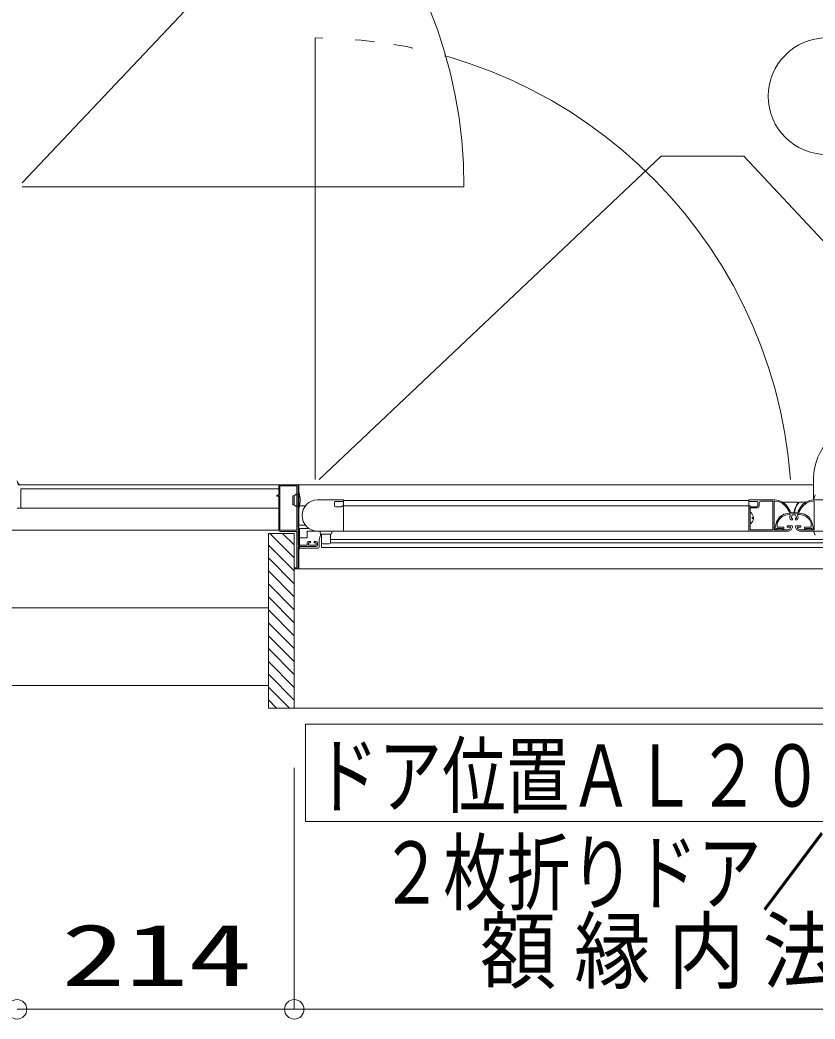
# Model space of a CAD drawing. Units: millimetres on the paper. Extents: x -305 to 305, y -152 to 152.
# Drawn here: x -169.64 to -145.09, y 4.61 to 35.46 of the extents above; entities that cross this region are included whole.
import ezdxf
from ezdxf.enums import TextEntityAlignment as Align

# ---------------------------------------------------------------- set-up
doc = ezdxf.new("R2010")
doc.units = ezdxf.units.MM
doc.linetypes.add('LONG_CHAIN', pattern=[21, 18, -1, 1, -1])
doc.linetypes.add('LONG_DOUBLE_CHAIN', pattern=[21.8, 18, -1, 0.6, -0.6, 0.6, -1])
doc.layers.add('0-0_0', color=7, linetype='Continuous', lineweight=9)
doc.layers.add('0-1_VIEW0001', color=7, linetype='Continuous', lineweight=9)
doc.styles.add('ＭＳ ゴシック', font='')
doc.styles.get('ＭＳ ゴシック').set_extended_font_data('MS Gothic')

# ---------------------------------------------------------------- blocks, each defined once
blk = doc.blocks.new('_ORIGIN')
at = {"layer": '0-0_0'}
blk.add_line((0, 0), (-1, 0), dxfattribs=at)
blk.add_circle((0, 0), 0.5, dxfattribs=at)

msp = doc.modelspace()

# ---------------------------------------------------------------- linework, layer by layer
at = {"layer": '0-1_VIEW0001', "linetype": 'LONG_DOUBLE_CHAIN'}
for p, q in [((-159.582, 40.993), (-169.572, 30.433)), ((-160.531, 34.906), (-160.531, 21.263)), ((-149.841, 31.253), (-160.401, 21.263)), ((-147.288, 31.253), (-149.841, 31.253)), ((-147.288, 31.253), (-137.964, 21.263)), ((-155.93, 30.303), (-169.572, 30.303))]:
    msp.add_line(p, q, dxfattribs=at)
at = {"layer": '0-1_VIEW0001'}
for p, q in [((-145.131, 21.317), (-145.131, 20.635)), ((-169.712, 21.103), (-145.131, 21.103)), ((-145.131, 21.103), (-169.613, 21.103)), ((-169.612, 20.983), (-161.651, 20.983)), ((-169.612, 20.983), (-169.612, 20.383)), ((-161.651, 20.795), (-161.651, 21.063)), ((-161.615, 19.711), (-161.615, 21.055)), ((-161.611, 21.103), (-161.071, 21.103)), ((-161.603, 21.067), (-161.103, 21.067)), ((-161.091, 21.055), (-161.091, 19.711)), ((-161.051, 21.083), (-161.051, 19.247)), ((-161.031, 18.503), (-161.031, 21.103)), ((-145.131, 21.103), (-161.031, 21.103)), ((-161.711, 20.759), (-161.711, 20.775)), ((-161.703, 20.783), (-161.663, 20.783)), ((-161.663, 20.751), (-161.703, 20.751)), ((-161.651, 19.703), (-161.651, 20.739)), ((-161.211, 20.763), (-161.211, 20.483)), ((-161.171, 20.483), (-161.171, 20.763)), ((-161.063, 20.797), (-161.079, 20.797)), ((-161.051, 20.863), (-161.035, 20.863)), ((-145.131, 20.635), (-145.089, 20.791)), ((-169.732, 20.383), (-161.651, 20.383)), ((-161.211, 20.483), (-161.171, 20.483)), ((-161.171, 20.483), (-161.109, 20.436)), ((-161.063, 20.449), (-161.079, 20.449)), ((-161.051, 20.383), (-161.035, 20.383)), ((-161.031, 19.895), (-161.031, 20.415)), ((-160.991, 20.455), (-160.826, 20.455)), ((-160.451, 20.635), (-159.651, 20.635)), ((-160.451, 20.635), (-159.663, 20.635)), ((-159.931, 20.563), (-159.931, 20.463)), ((-159.675, 20.583), (-159.911, 20.583)), ((-159.891, 20.423), (-159.711, 20.423)), ((-159.679, 20.455), (-159.675, 20.455)), ((-159.657, 20.592), (-159.669, 20.585)), ((-159.669, 20.454), (-159.657, 20.447)), ((-159.651, 20.623), (-159.651, 19.675)), ((-147.131, 20.623), (-159.651, 20.623)), ((-159.651, 20.623), (-159.651, 20.602)), ((-159.651, 20.455), (-147.131, 20.455)), ((-159.651, 20.436), (-159.651, 19.683)), ((-147.131, 20.623), (-147.131, 19.675)), ((-147.131, 20.602), (-147.131, 20.623)), ((-147.131, 19.683), (-147.131, 20.436)), ((-147.114, 20.585), (-147.126, 20.592)), ((-147.126, 20.447), (-147.114, 20.454)), ((-147.119, 20.635), (-146.33, 20.635)), ((-146.871, 20.583), (-147.108, 20.583)), ((-147.108, 20.455), (-147.103, 20.455)), ((-147.091, 19.723), (-147.091, 20.375)), ((-147.079, 20.387), (-146.879, 20.387)), ((-147.071, 20.423), (-146.891, 20.423)), ((-146.851, 20.463), (-146.851, 20.563)), ((-146.819, 20.447), (-146.819, 20.539)), ((-146.759, 20.599), (-146.399, 20.599)), ((-146.387, 20.587), (-146.387, 19.723)), ((-146.351, 20.587), (-146.351, 19.727)), ((-146.33, 20.599), (-146.339, 20.599)), ((-146.092, 20.571), (-145.731, 20.571)), ((-145.899, 20.296), (-145.946, 20.377)), ((-145.915, 20.395), (-145.855, 20.291)), ((-145.706, 20.563), (-145.622, 20.563)), ((-145.548, 20.395), (-145.608, 20.291)), ((-145.564, 20.296), (-145.517, 20.377)), ((-145.371, 20.571), (-145.556, 20.571)), ((-145.132, 20.599), (-145.123, 20.599)), ((-144.343, 20.635), (-145.131, 20.635)), ((-145.111, 20.587), (-145.111, 19.727)), ((-146.992, 20.092), (-147.027, 20.092)), ((-145.883, 20.23), (-145.579, 20.23)), ((-145.871, 20.19), (-145.883, 20.19)), ((-145.871, 20.19), (-145.882, 20.19)), ((-145.856, 20.287), (-145.856, 20.247)), ((-145.844, 20.235), (-145.749, 20.235)), ((-145.62, 20.235), (-145.712, 20.235)), ((-145.585, 20.19), (-145.608, 20.19)), ((-145.607, 20.287), (-145.607, 20.247)), ((-145.579, 20.19), (-145.6, 20.19)), ((-145.579, 20.19), (-145.585, 20.19)), ((-160.711, 19.754), (-161.003, 19.754)), ((-160.991, 19.855), (-160.826, 19.855)), ((-159.651, 19.787), (-159.651, 19.675)), ((-146.315, 19.734), (-146.315, 19.798)), ((-146.103, 19.754), (-146.263, 19.754)), ((-146.255, 19.92), (-146.255, 19.806)), ((-146.243, 19.794), (-146.063, 19.794)), ((-146.051, 19.782), (-146.051, 19.738)), ((-145.927, 19.839), (-145.807, 19.839)), ((-145.863, 19.799), (-145.905, 19.799)), ((-145.801, 20.018), (-145.836, 20.018)), ((-145.787, 19.819), (-145.787, 19.795)), ((-145.785, 20.04), (-145.785, 20.034)), ((-145.693, 20.034), (-145.693, 20.04)), ((-145.691, 19.819), (-145.691, 19.795)), ((-145.644, 20.018), (-145.677, 20.018)), ((-145.55, 19.839), (-145.671, 19.839)), ((-145.615, 19.799), (-145.574, 19.799)), ((-145.411, 19.738), (-145.411, 19.782)), ((-145.399, 19.794), (-145.219, 19.794)), ((-145.199, 19.754), (-145.359, 19.754)), ((-145.207, 19.806), (-145.207, 19.92)), ((-145.147, 19.798), (-145.147, 19.734)), ((-161.651, 19.704), (-175.932, 19.704)), ((-161.971, 14.203), (-161.971, 19.603)), ((-161.171, 19.603), (-161.971, 19.603)), ((-161.171, 18.844), (-161.931, 19.603)), ((-161.103, 19.663), (-161.611, 19.663)), ((-161.103, 19.699), (-161.603, 19.699)), ((-161.171, 19.244), (-161.531, 19.603)), ((-161.171, 19.603), (-161.171, 14.203)), ((-161.091, 18.555), (-161.091, 19.651)), ((-161.031, 19.438), (-161.031, 19.138)), ((-161.011, 19.742), (-161.011, 19.484)), ((-161.011, 19.484), (-161.011, 19.461)), ((-161.011, 19.461), (-161.011, 19.454)), ((-161.003, 19.461), (-161.011, 19.461)), ((-161.011, 19.438), (-161.011, 19.454)), ((-161.011, 19.306), (-161.011, 19.438)), ((-160.451, 19.675), (-145.911, 19.675)), ((-160.372, 19.675), (-160.451, 19.675)), ((-160.371, 19.675), (-160.371, 19.615)), ((-160.051, 19.575), (-160.331, 19.575)), ((-160.331, 19.165), (-160.331, 19.575)), ((-160.051, 19.315), (-160.051, 19.575)), ((-160.011, 19.615), (-160.011, 19.675)), ((-146.395, 19.715), (-147.083, 19.715)), ((-145.923, 19.715), (-146.339, 19.715)), ((-146.287, 19.722), (-146.303, 19.722)), ((-146.275, 19.742), (-146.275, 19.734)), ((-146.091, 19.738), (-146.091, 19.742)), ((-146.063, 19.726), (-146.079, 19.726)), ((-145.568, 19.675), (-144.347, 19.675)), ((-145.123, 19.715), (-145.555, 19.715)), ((-145.383, 19.726), (-145.399, 19.726)), ((-145.371, 19.742), (-145.371, 19.738)), ((-145.187, 19.734), (-145.187, 19.742)), ((-145.159, 19.722), (-145.175, 19.722)), ((-145.13, 19.671), (-145.104, 19.576)), ((-161.171, 18.444), (-161.971, 19.243)), ((-161.051, 19.183), (-161.051, 18.515)), ((-161.039, 19.235), (-160.783, 19.235)), ((-161.039, 19.195), (-160.491, 19.195)), ((-161.031, 19.118), (-161.031, 19.138)), ((-161.011, 19.306), (-161.011, 19.303)), ((-161.011, 19.306), (-161.011, 19.298)), ((-161.011, 19.303), (-161.011, 19.259)), ((-161.011, 19.298), (-161.011, 19.238)), ((-161.011, 19.259), (-161.011, 19.256)), ((-161.011, 19.256), (-161.011, 19.178)), ((-161.011, 19.238), (-161.011, 19.206)), ((-161.011, 19.178), (-161.011, 19.158)), ((-161.011, 19.146), (-161.011, 19.158)), ((-161.011, 19.146), (-160.431, 19.146)), ((-160.999, 19.13), (-161.011, 19.13)), ((-160.771, 19.247), (-160.771, 19.315)), ((-160.735, 19.303), (-160.735, 19.247)), ((-160.731, 19.355), (-160.687, 19.355)), ((-160.687, 19.315), (-160.723, 19.315)), ((-160.723, 19.235), (-160.507, 19.235)), ((-160.675, 19.343), (-160.675, 19.327)), ((-160.555, 19.327), (-160.555, 19.343)), ((-160.543, 19.355), (-160.491, 19.355)), ((-160.507, 19.315), (-160.543, 19.315)), ((-160.495, 19.247), (-160.495, 19.303)), ((-160.451, 19.315), (-160.451, 19.235)), ((-160.331, 19.165), (-143.682, 19.165)), ((-160.291, 19.275), (-160.091, 19.275)), ((-160.051, 19.418), (-143.989, 19.418)), ((-160.051, 19.306), (-143.854, 19.306)), ((-161.171, 18.043), (-161.971, 18.843)), ((-161.171, 18.515), (-161.171, 18.531)), ((-161.159, 18.543), (-161.103, 18.543)), ((-161.171, 17.643), (-161.971, 18.443)), ((-161.063, 18.503), (-161.159, 18.503)), ((-161.171, 17.243), (-161.971, 18.043)), ((-161.171, 16.843), (-161.971, 17.643)), ((-161.171, 16.443), (-161.971, 17.243)), ((-161.171, 16.043), (-161.971, 16.843)), ((-161.171, 15.643), (-161.971, 16.443)), ((-161.171, 15.243), (-161.971, 16.043)), ((-161.171, 14.847), (-161.971, 15.647)), ((-161.171, 14.451), (-161.971, 15.251)), ((-161.971, 14.904), (-175.932, 14.904)), ((-161.319, 14.203), (-161.971, 14.855)), ((-161.715, 14.203), (-161.971, 14.459)), ((-161.97, 14.203), (-129.491, 14.203)), ((-160.82, 10.708), (-160.82, 13.708)), ((-160.82, 13.708), (-138.82, 13.708)), ((-161.172, 12.364), (-161.172, 4.905)), ((-161.172, 12.364), (-161.172, 4.905)), ((-160.82, 10.708), (-138.82, 10.708)), ((-161.772, 4.905), (-169.132, 4.905)), ((-130.892, 4.905), (-160.572, 4.905))]:
    msp.add_line(p, q, dxfattribs=at)
at = {"layer": '0-1_VIEW0001', "linetype": 'LONG_CHAIN'}
msp.add_line((-161.971, 17.305), (-175.303, 17.305), dxfattribs=at)
at = {"layer": '0-1_VIEW0001'}
for points in [[(-161.651, 21.063), (-161.64, 21.092), (-161.611, 21.103)], [(-161.615, 21.055), (-161.612, 21.064), (-161.603, 21.067)], [(-161.103, 21.067), (-161.095, 21.064), (-161.091, 21.055)], [(-161.071, 21.103), (-161.057, 21.097), (-161.051, 21.083)], [(-161.031, 18.503), (-130.431, 18.503), (-130.431, 21.103), (-131.011, 21.103)], [(-161.711, 20.775), (-161.709, 20.781), (-161.703, 20.783)], [(-161.703, 20.751), (-161.709, 20.754), (-161.711, 20.759)], [(-161.663, 20.783), (-161.655, 20.787), (-161.651, 20.795)], [(-161.651, 20.739), (-161.655, 20.748), (-161.663, 20.751)], [(-161.211, 20.763), (-161.171, 20.763), (-161.109, 20.811)], [(-159.911, 20.583), (-159.926, 20.577), (-159.931, 20.563)], [(-159.931, 20.463), (-159.92, 20.435), (-159.891, 20.423)], [(-159.711, 20.423), (-159.697, 20.429), (-159.691, 20.443), (-159.688, 20.452), (-159.679, 20.455)], [(-159.669, 20.585), (-159.672, 20.584), (-159.675, 20.583)], [(-159.675, 20.455), (-159.672, 20.455), (-159.669, 20.454)], [(-159.663, 20.635), (-159.655, 20.632), (-159.651, 20.623)], [(-159.651, 20.602), (-159.653, 20.596), (-159.657, 20.592)], [(-159.657, 20.447), (-159.653, 20.442), (-159.651, 20.436)], [(-147.131, 20.623), (-147.128, 20.632), (-147.119, 20.635)], [(-147.126, 20.592), (-147.13, 20.596), (-147.131, 20.602)], [(-147.131, 20.436), (-147.13, 20.442), (-147.126, 20.447)], [(-147.108, 20.583), (-147.111, 20.584), (-147.114, 20.585)], [(-147.114, 20.454), (-147.111, 20.455), (-147.108, 20.455)], [(-147.103, 20.455), (-147.095, 20.452), (-147.091, 20.443), (-147.086, 20.429), (-147.071, 20.423)], [(-147.091, 20.375), (-147.088, 20.384), (-147.079, 20.387)], [(-146.891, 20.423), (-146.863, 20.435), (-146.851, 20.463)], [(-146.879, 20.387), (-146.837, 20.405), (-146.819, 20.447)], [(-146.851, 20.563), (-146.857, 20.577), (-146.871, 20.583)], [(-146.819, 20.539), (-146.802, 20.582), (-146.759, 20.599)], [(-146.399, 20.599), (-146.391, 20.596), (-146.387, 20.587)], [(-146.339, 20.599), (-146.348, 20.596), (-146.351, 20.587)], [(-146.33, 20.635), (-146.206, 20.618), (-146.09, 20.571), (-145.992, 20.494), (-145.915, 20.395)], [(-145.946, 20.377), (-146.017, 20.468), (-146.108, 20.54), (-146.216, 20.583), (-146.33, 20.599)], [(-145.132, 20.635), (-145.256, 20.618), (-145.372, 20.571), (-145.471, 20.494), (-145.548, 20.395)], [(-145.517, 20.377), (-145.446, 20.468), (-145.354, 20.54), (-145.247, 20.583), (-145.132, 20.599)], [(-145.123, 20.599), (-145.115, 20.596), (-145.111, 20.587)], [(-146.992, 20.058), (-147.027, 20.058), (-147.027, 20.092)], [(-146.315, 19.798), (-146.278, 19.963), (-146.189, 20.104), (-146.048, 20.192), (-145.883, 20.23)], [(-145.883, 20.19), (-146.002, 20.169), (-146.112, 20.117), (-146.2, 20.032), (-146.255, 19.924), (-146.255, 19.922), (-146.255, 19.92)], [(-145.855, 20.291), (-145.873, 20.255), (-145.898, 20.287), (-145.898, 20.292), (-145.899, 20.296)], [(-145.608, 20.291), (-145.59, 20.255), (-145.565, 20.287), (-145.565, 20.292), (-145.564, 20.296)], [(-145.579, 20.23), (-145.415, 20.192), (-145.274, 20.104), (-145.185, 19.963), (-145.147, 19.798)], [(-145.207, 19.92), (-145.208, 19.922), (-145.208, 19.924), (-145.263, 20.032), (-145.351, 20.117), (-145.46, 20.169), (-145.579, 20.19)], [(-146.263, 19.754), (-146.272, 19.751), (-146.275, 19.742)], [(-146.255, 19.806), (-146.252, 19.798), (-146.243, 19.794)], [(-146.091, 19.742), (-146.095, 19.751), (-146.103, 19.754)], [(-146.063, 19.794), (-146.055, 19.791), (-146.051, 19.782)], [(-145.787, 19.795), (-145.824, 19.709), (-145.911, 19.675)], [(-145.844, 19.784), (-145.849, 19.793), (-145.863, 19.799)], [(-145.807, 19.839), (-145.793, 19.833), (-145.787, 19.819)], [(-145.785, 20.034), (-145.79, 20.023), (-145.801, 20.018)], [(-145.677, 20.018), (-145.689, 20.023), (-145.693, 20.034)], [(-145.671, 19.839), (-145.686, 19.833), (-145.691, 19.819)], [(-145.691, 19.795), (-145.655, 19.709), (-145.568, 19.675)], [(-145.635, 19.784), (-145.63, 19.793), (-145.615, 19.799)], [(-145.411, 19.782), (-145.408, 19.791), (-145.399, 19.794)], [(-145.359, 19.754), (-145.368, 19.751), (-145.371, 19.742)], [(-145.219, 19.794), (-145.211, 19.798), (-145.207, 19.806)], [(-145.187, 19.742), (-145.191, 19.751), (-145.199, 19.754)], [(-161.611, 19.663), (-161.64, 19.675), (-161.651, 19.703)], [(-161.603, 19.699), (-161.612, 19.703), (-161.615, 19.711)], [(-161.091, 19.711), (-161.095, 19.703), (-161.103, 19.699)], [(-161.091, 19.651), (-161.095, 19.66), (-161.103, 19.663)], [(-161.003, 19.461), (-160.771, 19.461), (-160.771, 19.67), (-160.371, 19.67)], [(-160.399, 19.178), (-160.399, 19.405), (-160.371, 19.513)], [(-160.353, 19.584), (-160.356, 19.573), (-160.361, 19.553), (-160.366, 19.533), (-160.371, 19.513)], [(-147.083, 19.715), (-147.089, 19.718), (-147.091, 19.723)], [(-146.387, 19.723), (-146.39, 19.718), (-146.395, 19.715)], [(-146.303, 19.722), (-146.312, 19.726), (-146.315, 19.734)], [(-146.275, 19.734), (-146.279, 19.726), (-146.287, 19.722)], [(-146.079, 19.726), (-146.088, 19.73), (-146.091, 19.738)], [(-146.051, 19.738), (-146.055, 19.73), (-146.063, 19.726)], [(-145.399, 19.726), (-145.408, 19.73), (-145.411, 19.738)], [(-145.371, 19.738), (-145.375, 19.73), (-145.383, 19.726)], [(-145.175, 19.722), (-145.184, 19.726), (-145.187, 19.734)], [(-145.147, 19.734), (-145.151, 19.726), (-145.159, 19.722)], [(-161.051, 19.247), (-161.048, 19.239), (-161.039, 19.235)], [(-161.039, 19.195), (-161.048, 19.192), (-161.051, 19.183)], [(-160.999, 19.13), (-161.002, 19.128), (-161.004, 19.125), (-161.006, 19.123), (-161.008, 19.121), (-161.009, 19.12), (-161.011, 19.119), (-161.011, 19.118), (-161.011, 19.118)], [(-160.783, 19.235), (-160.775, 19.239), (-160.771, 19.247)], [(-160.771, 19.315), (-160.76, 19.344), (-160.731, 19.355)], [(-160.723, 19.315), (-160.732, 19.312), (-160.735, 19.303)], [(-160.735, 19.247), (-160.732, 19.239), (-160.723, 19.235)], [(-160.687, 19.355), (-160.679, 19.352), (-160.675, 19.343)], [(-160.675, 19.327), (-160.679, 19.319), (-160.687, 19.315)], [(-160.555, 19.343), (-160.552, 19.352), (-160.543, 19.355)], [(-160.543, 19.315), (-160.552, 19.319), (-160.555, 19.327)], [(-160.495, 19.303), (-160.499, 19.312), (-160.507, 19.315)], [(-160.507, 19.235), (-160.499, 19.239), (-160.495, 19.247)], [(-160.491, 19.355), (-160.463, 19.344), (-160.451, 19.315)], [(-160.451, 19.235), (-160.463, 19.207), (-160.491, 19.195)], [(-161.171, 18.531), (-161.168, 18.54), (-161.159, 18.543)], [(-161.159, 18.503), (-161.168, 18.507), (-161.171, 18.515)], [(-161.103, 18.543), (-161.095, 18.547), (-161.091, 18.555)], [(-161.051, 18.515), (-161.055, 18.507), (-161.063, 18.503)]]:
    msp.add_lwpolyline(points, dxfattribs=at)
at = {"layer": '0-1_VIEW0001', "linetype": 'LONG_DOUBLE_CHAIN'}
msp.add_circle((-144.732, 33.103), 1.8, dxfattribs=at)
for centre, start, end in [((-170.656, 30.303), 360, 85.7784), ((-160.531, 20.179), 4.2216, 90)]:
    msp.add_arc(centre, 14.726, start, end, dxfattribs=at)
at = {"layer": '0-1_VIEW0001'}
for centre, radius, start, end in [((-143.491, 21.317), 1.64, 134.2201, 180), ((-169.612, 21.223), 0.12, 180, 270), ((-161.101, 20.801), 0.012, 19.4712, 127.1608), ((-161.079, 20.809), 0.012, 199.4712, 270), ((-161.063, 20.809), 0.012, 270, 0), ((-161.035, 20.843), 0.02, 12.424, 90), ((-162.034, 20.623), 1.043, 347.576, 12.424), ((-161.101, 20.445), 0.012, 232.8391, 340.5288), ((-161.079, 20.437), 0.012, 90, 160.5288), ((-161.063, 20.437), 0.012, 0, 90), ((-161.035, 20.403), 0.02, 270, 347.576), ((-160.991, 20.415), 0.04, 90, 180), ((-160.451, 20.155), 0.48, 90, 270), ((-147.091, 20.415), 0.04, 180, 270), ((-145.103, 20.155), 0.64, 142.6172, 171.8909), ((-145.731, 20.531), 0.04, 58.7408, 90), ((-145.099, 20.155), 0.632, 140.5544, 171.4693), ((-145.622, 20.551), 0.012, 322.6172, 90), ((-145.556, 20.531), 0.04, 90, 140.5544), ((-147.08, 20.234), 0.011, 52.2859, 180), ((-147.203, 20.075), 0.212, 4.5994, 52.2859), ((-147.203, 20.075), 0.212, 307.7141, 355.4006), ((-145.871, 20.178), 0.012, 66.7117, 90.1135), ((-145.767, 20.093), 0.1, 161.9564, 192.4015), ((-145.872, 20.17), 0.02, 59.6368, 73.3784), ((-145.749, 20.101), 0.12, 194.4529, 223.551), ((-145.666, 20.086), 0.2, 161.6211, 169.0446), ((-145.867, 20.173), 0.016, 19.4169, 68.9713), ((-145.844, 20.247), 0.012, 180, 270), ((-145.972, 20.181), 0.12, 344.5598, 356.8924), ((-145.864, 20.174), 0.012, 359.309, 17.5785), ((-145.802, 20.092), 0.016, 121.6618, 257.2628), ((-145.739, 20.102), 0.072, 149.7979, 177.5889), ((-145.739, 20.102), 0.072, 201.3357, 226.5268), ((-145.775, 20.151), 0.0292, 47.1857, 205.4671), ((-145.739, 20.102), 0.072, 78.7454, 102.8549), ((-145.749, 20.247), 0.012, 270, 351.8909), ((-145.705, 20.151), 0.0292, 339.0791, 131.972), ((-145.712, 20.247), 0.012, 171.4693, 270), ((-145.739, 20.102), 0.072, 312.9463, 338.9687), ((-145.739, 20.102), 0.072, 1.7562, 32.3056), ((-145.676, 20.092), 0.016, 287.6173, 53.1076), ((-145.731, 20.101), 0.12, 316.449, 345.5471), ((-145.616, 20.174), 0.012, 162.4215, 180.691), ((-145.508, 20.181), 0.12, 183.1076, 195.4402), ((-145.612, 20.173), 0.016, 111.0287, 160.5831), ((-145.813, 20.086), 0.2, 10.9554, 18.3789), ((-145.619, 20.247), 0.012, 270, 0), ((-145.608, 20.17), 0.02, 92.159, 120.3632), ((-145.712, 20.093), 0.1, 347.5985, 18.0436), ((-160.991, 19.895), 0.04, 180, 270), ((-161.003, 19.746), 0.008, 90, 180), ((-147.08, 19.916), 0.011, 180, 307.7141), ((-145.896, 19.787), 0.06, 127.6188, 154.3359), ((-145.94, 19.81), 0.01, 162.0854, 222.4605), ((-145.927, 19.823), 0.028, 222.7293, 253.5819), ((-145.925, 19.826), 0.032, 251.2646, 294.8011), ((-145.879, 19.776), 0.08, 127.3389, 132.1749), ((-145.923, 19.795), 0.08, 270, 351.8555), ((-145.905, 19.787), 0.012, 85.0161, 125.19), ((-145.801, 20.041), 0.016, 355.9761, 34.6266), ((-145.678, 20.039), 0.016, 138.9668, 177.6173), ((-145.555, 19.795), 0.08, 188.1445, 270), ((-145.573, 19.787), 0.012, 54.81, 94.9839), ((-145.553, 19.826), 0.032, 245.1989, 288.7354), ((-145.599, 19.776), 0.08, 47.8251, 52.6611), ((-145.582, 19.787), 0.06, 25.6641, 52.3812), ((-145.55, 19.823), 0.028, 286.4181, 317.2707), ((-145.537, 19.81), 0.01, 317.5395, 17.9146), ((-161.011, 19.438), 0.02, 90, 180), ((-160.331, 19.615), 0.04, 180, 270), ((-160.051, 19.615), 0.04, 270, 0), ((-146.339, 19.727), 0.012, 180, 270), ((-145.123, 19.727), 0.012, 270, 0), ((-145.077, 19.583), 0.028, 195, 270), ((-161.011, 19.138), 0.02, 180, 270), ((-161.011, 19.138), 0.008, 90, 180), ((-161.011, 19.138), 0.008, 180, 270), ((-160.431, 19.178), 0.032, 270, 0), ((-160.291, 19.315), 0.04, 180, 270), ((-160.091, 19.315), 0.04, 270, 0)]:
    msp.add_arc(centre, radius, start, end, dxfattribs=at)

# ---------------------------------------------------------------- block references
at = {"layer": '0-1_VIEW0001', "xscale": 0.6, "yscale": 0.6, "rotation": 180}
for p in [(-169.732, 4.905), (-161.172, 4.905)]:
    msp.add_blockref('_ORIGIN', p, dxfattribs=at)
at = {"layer": '0-1_VIEW0001', "xscale": 0.6, "yscale": 0.6}
msp.add_blockref('_ORIGIN', (-161.172, 4.905), dxfattribs=at)

# ---------------------------------------------------------------- texts
at = {"layer": '0-1_VIEW0001', "style": 'ＭＳ ゴシック'}
for s, width, p in [('ドア位置ＡＬ２００移動Ｗ８００', 0.75, (-160.535, 10.589)), ('２枚折りドア／スイングドア', 0.75, (-158.535, 7.592)), ('額', 0.9, (-155.437, 5.171)), ('縁', 0.9, (-152.529, 5.171)), ('内', 0.9, (-149.621, 5.171)), ('法', 0.9, (-146.713, 5.171)), ('214', 1.5, (-168.361, 5.044))]:
    msp.add_text(s, height=1.921, dxfattribs=dict(at, width=width)).set_placement(p, align=Align.BOTTOM_LEFT)

doc.saveas('drawing.dxf')
